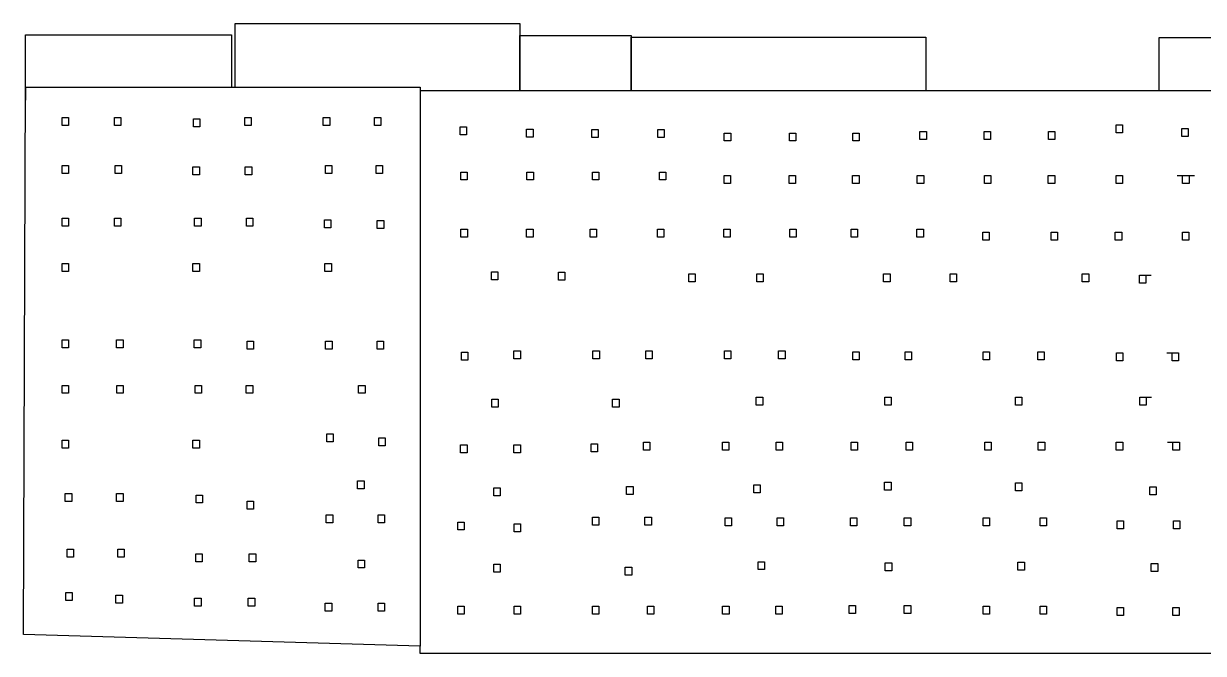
# Model space of a CAD drawing. Header units: inches. Extents: x 66 to 673, y 42 to 161.
# Drawn here: x 65.7 to 285.2, y 43.9 to 161.1 of the extents above; entities that cross this region are included whole.
import ezdxf

# ---------------------------------------------------------------- set-up
doc = ezdxf.new("R2010")
doc.units = ezdxf.units.IN
doc.header["$MEASUREMENT"] = 0

msp = doc.modelspace()

# ---------------------------------------------------------------- linework, layer by layer
for p, q in [((105.06, 149.28), (105.06, 161.11)), ((105.06, 161.11), (158.01, 161.11)), ((158.01, 161.11), (158.01, 148.65)), ((66.05, 149.28), (66.05, 159.01)), ((66.05, 159.01), (104.35, 159.01)), ((104.35, 159.01), (104.35, 149.28)), ((158.01, 148.65), (158.01, 158.91)), ((158.01, 158.91), (178.69, 158.91)), ((178.69, 158.91), (178.69, 148.65)), ((178.69, 148.65), (178.69, 158.57)), ((178.69, 158.57), (233.55, 158.57)), ((233.55, 158.57), (233.55, 148.65)), ((276.93, 148.65), (276.93, 158.55)), ((276.93, 158.55), (403.67, 158.55)), ((65.67, 47.37), (66.05, 149.28)), ((66.05, 149.28), (139.43, 149.28)), ((66.05, 149.28), (66.05, 146.88)), ((66.05, 149.28), (68.45, 149.28)), ((104.35, 149.28), (105.06, 149.28)), ((139.43, 149.28), (139.43, 45.22)), ((139.43, 148.65), (286.85, 148.65)), ((139.43, 148.65), (141.83, 148.65)), ((233.55, 148.65), (276.93, 148.65)), ((72.84, 143.64), (74.04, 143.64)), ((72.84, 142.16), (72.84, 143.64)), ((74.04, 143.64), (74.04, 143.36)), ((74.04, 143.36), (74.04, 143.36)), ((74.04, 143.36), (74.04, 142.16)), ((82.58, 143.64), (83.78, 143.64)), ((82.58, 142.16), (82.58, 143.64)), ((83.78, 143.64), (83.78, 143.36)), ((83.78, 143.36), (83.78, 143.36)), ((83.78, 143.36), (83.78, 142.16)), ((97.28, 143.36), (98.48, 143.36)), ((97.28, 141.88), (97.28, 143.36)), ((98.48, 143.36), (98.48, 143.08)), ((98.48, 143.08), (98.48, 143.08)), ((98.48, 143.08), (98.48, 141.88)), ((106.82, 143.64), (108.02, 143.64)), ((106.82, 142.16), (106.82, 143.64)), ((108.02, 143.64), (108.02, 143.36)), ((108.02, 143.36), (108.02, 143.36)), ((108.02, 143.36), (108.02, 142.16)), ((121.43, 143.64), (122.63, 143.64)), ((121.43, 142.16), (121.43, 143.64)), ((122.63, 143.64), (122.63, 143.36)), ((122.63, 143.36), (122.63, 143.36)), ((122.63, 143.36), (122.63, 142.16)), ((130.96, 143.64), (132.16, 143.64)), ((130.96, 142.16), (130.96, 143.64)), ((132.16, 143.64), (132.16, 143.36)), ((132.16, 143.36), (132.16, 143.36)), ((132.16, 143.36), (132.16, 142.16)), ((74.04, 142.16), (72.84, 142.16)), ((83.78, 142.16), (82.58, 142.16)), ((98.48, 141.88), (97.28, 141.88)), ((108.02, 142.16), (106.82, 142.16)), ((122.63, 142.16), (121.43, 142.16)), ((132.16, 142.16), (130.96, 142.16)), ((146.88, 141.88), (148.08, 141.88)), ((146.88, 140.4), (146.88, 141.88)), ((148.08, 141.88), (148.08, 141.6)), ((148.08, 141.6), (148.08, 141.6)), ((148.08, 141.6), (148.08, 140.4)), ((159.26, 141.48), (160.46, 141.48)), ((159.26, 140), (159.26, 141.48)), ((160.46, 141.48), (160.46, 141.2)), ((160.46, 141.2), (160.46, 141.2)), ((160.46, 141.2), (160.46, 140)), ((171.4, 141.37), (172.6, 141.37)), ((171.4, 139.89), (171.4, 141.37)), ((172.6, 141.37), (172.6, 141.09)), ((172.6, 141.09), (172.6, 141.09)), ((172.6, 141.09), (172.6, 139.89)), ((183.66, 141.37), (184.86, 141.37)), ((183.66, 139.89), (183.66, 141.37)), ((184.86, 141.37), (184.86, 141.09)), ((184.86, 141.09), (184.86, 141.09)), ((184.86, 141.09), (184.86, 139.89)), ((196.05, 140.74), (197.25, 140.74)), ((196.05, 139.26), (196.05, 140.74)), ((197.25, 140.74), (197.25, 140.46)), ((208.16, 140.74), (209.36, 140.74)), ((208.16, 139.26), (208.16, 140.74)), ((209.36, 140.74), (209.36, 140.46)), ((219.95, 140.74), (221.15, 140.74)), ((219.95, 139.26), (219.95, 140.74)), ((221.15, 140.74), (221.15, 140.46)), ((232.44, 141.04), (233.64, 141.04)), ((232.44, 139.56), (232.44, 141.04)), ((233.64, 141.04), (233.64, 140.76)), ((233.64, 140.76), (233.64, 140.76)), ((233.64, 140.76), (233.64, 139.56)), ((244.37, 141.04), (245.57, 141.04)), ((244.37, 139.56), (244.37, 141.04)), ((245.57, 141.04), (245.57, 140.76)), ((245.57, 140.76), (245.57, 140.76)), ((245.57, 140.76), (245.57, 139.56)), ((256.34, 141.04), (257.54, 141.04)), ((256.34, 139.56), (256.34, 141.04)), ((257.54, 141.04), (257.54, 140.76)), ((257.54, 140.76), (257.54, 140.76)), ((257.54, 140.76), (257.54, 139.56)), ((268.93, 142.24), (270.13, 142.24)), ((268.93, 140.76), (268.93, 142.24)), ((270.13, 140.76), (268.93, 140.76)), ((270.13, 142.24), (270.13, 141.96)), ((270.13, 141.96), (270.13, 141.96)), ((270.13, 141.96), (270.13, 140.76)), ((281.18, 141.57), (282.38, 141.57)), ((281.18, 140.09), (281.18, 141.57)), ((282.38, 141.57), (282.38, 141.29)), ((282.38, 141.29), (282.38, 141.29)), ((282.38, 141.29), (282.38, 140.09)), ((148.08, 140.4), (146.88, 140.4)), ((160.46, 140), (159.26, 140)), ((172.6, 139.89), (171.4, 139.89)), ((184.86, 139.89), (183.66, 139.89)), ((197.25, 139.26), (196.05, 139.26)), ((197.25, 140.46), (197.25, 140.46)), ((197.25, 140.46), (197.25, 139.26)), ((209.36, 139.26), (208.16, 139.26)), ((209.36, 140.46), (209.36, 140.46)), ((209.36, 140.46), (209.36, 139.26)), ((221.15, 139.26), (219.95, 139.26)), ((221.15, 140.46), (221.15, 140.46)), ((221.15, 140.46), (221.15, 139.26)), ((233.64, 139.56), (232.44, 139.56)), ((245.57, 139.56), (244.37, 139.56)), ((257.54, 139.56), (256.34, 139.56)), ((282.38, 140.09), (281.18, 140.09)), ((72.84, 134.7), (74.04, 134.7)), ((72.84, 133.22), (72.84, 134.7)), ((74.04, 134.7), (74.04, 134.42)), ((74.04, 134.42), (74.04, 134.42)), ((74.04, 134.42), (74.04, 133.22)), ((82.68, 134.7), (83.88, 134.7)), ((82.68, 133.22), (82.68, 134.7)), ((83.88, 134.7), (83.88, 134.42)), ((83.88, 134.42), (83.88, 134.42)), ((83.88, 134.42), (83.88, 133.22)), ((97.18, 134.42), (98.38, 134.42)), ((97.18, 132.94), (97.18, 134.42)), ((98.38, 134.42), (98.38, 134.14)), ((98.38, 134.14), (98.38, 134.14)), ((98.38, 134.14), (98.38, 132.94)), ((106.92, 134.42), (108.12, 134.42)), ((106.92, 132.94), (106.92, 134.42)), ((108.12, 134.42), (108.12, 134.14)), ((108.12, 134.14), (108.12, 134.14)), ((108.12, 134.14), (108.12, 132.94)), ((121.83, 134.7), (123.03, 134.7)), ((121.83, 133.22), (121.83, 134.7)), ((123.03, 134.7), (123.03, 134.42)), ((123.03, 134.42), (123.03, 134.42)), ((123.03, 134.42), (123.03, 133.22)), ((131.26, 134.7), (132.46, 134.7)), ((131.26, 133.22), (131.26, 134.7)), ((132.46, 134.7), (132.46, 134.42)), ((132.46, 134.42), (132.46, 134.42)), ((132.46, 134.42), (132.46, 133.22)), ((74.04, 133.22), (72.84, 133.22)), ((83.88, 133.22), (82.68, 133.22)), ((98.38, 132.94), (97.18, 132.94)), ((108.12, 132.94), (106.92, 132.94)), ((123.03, 133.22), (121.83, 133.22)), ((132.46, 133.22), (131.26, 133.22)), ((147.02, 133.48), (148.22, 133.48)), ((147.02, 132), (147.02, 133.48)), ((148.22, 132), (147.02, 132)), ((148.22, 133.48), (148.22, 133.2)), ((148.22, 133.2), (148.22, 133.2)), ((148.22, 133.2), (148.22, 132)), ((159.32, 133.48), (160.52, 133.48)), ((159.32, 132), (159.32, 133.48)), ((160.52, 132), (159.32, 132)), ((160.52, 133.48), (160.52, 133.2)), ((160.52, 133.2), (160.52, 133.2)), ((160.52, 133.2), (160.52, 132)), ((171.52, 133.48), (172.72, 133.48)), ((171.52, 132), (171.52, 133.48)), ((172.72, 132), (171.52, 132)), ((172.72, 133.48), (172.72, 133.2)), ((172.72, 133.2), (172.72, 133.2)), ((172.72, 133.2), (172.72, 132)), ((183.99, 133.48), (185.19, 133.48)), ((183.99, 132), (183.99, 133.48)), ((185.19, 132), (183.99, 132)), ((185.19, 133.48), (185.19, 133.2)), ((185.19, 133.2), (185.19, 133.2)), ((185.19, 133.2), (185.19, 132)), ((196, 132.84), (197.2, 132.84)), ((196, 131.36), (196, 132.84)), ((197.2, 132.84), (197.2, 132.56)), ((197.2, 132.56), (197.2, 132.56)), ((197.2, 132.56), (197.2, 131.36)), ((208.09, 132.84), (209.29, 132.84)), ((208.09, 131.36), (208.09, 132.84)), ((209.29, 132.84), (209.29, 132.56)), ((209.29, 132.56), (209.29, 132.56)), ((209.29, 132.56), (209.29, 131.36)), ((219.92, 132.84), (221.12, 132.84)), ((219.92, 131.36), (219.92, 132.84)), ((221.12, 132.84), (221.12, 132.56)), ((221.12, 132.56), (221.12, 132.56)), ((221.12, 132.56), (221.12, 131.36)), ((231.95, 132.84), (233.15, 132.84)), ((231.95, 131.36), (231.95, 132.84)), ((233.15, 132.84), (233.15, 132.56)), ((233.15, 132.56), (233.15, 132.56)), ((233.15, 132.56), (233.15, 131.36)), ((244.45, 132.84), (245.65, 132.84)), ((244.45, 131.36), (244.45, 132.84)), ((245.65, 132.84), (245.65, 132.56)), ((245.65, 132.56), (245.65, 132.56)), ((245.65, 132.56), (245.65, 131.36)), ((256.32, 132.84), (257.52, 132.84)), ((256.32, 131.36), (256.32, 132.84)), ((257.52, 132.84), (257.52, 132.56)), ((257.52, 132.56), (257.52, 132.56)), ((257.52, 132.56), (257.52, 131.36)), ((268.96, 132.84), (270.16, 132.84)), ((268.96, 131.36), (268.96, 132.84)), ((270.16, 132.84), (270.16, 132.56)), ((270.16, 132.56), (270.16, 132.56)), ((270.16, 132.56), (270.16, 131.36)), ((280.32, 132.84), (281.32, 132.84)), ((281.32, 132.84), (282.52, 132.84)), ((281.32, 131.36), (281.32, 132.84)), ((282.52, 132.84), (282.52, 132.56)), ((282.52, 132.84), (283.52, 132.84)), ((282.52, 132.56), (282.52, 132.56)), ((282.52, 132.56), (282.52, 131.36)), ((197.2, 131.36), (196, 131.36)), ((209.29, 131.36), (208.09, 131.36)), ((221.12, 131.36), (219.92, 131.36)), ((233.15, 131.36), (231.95, 131.36)), ((245.65, 131.36), (244.45, 131.36)), ((257.52, 131.36), (256.32, 131.36)), ((270.16, 131.36), (268.96, 131.36)), ((282.52, 131.36), (281.32, 131.36)), ((72.84, 124.87), (74.04, 124.87)), ((72.84, 123.39), (72.84, 124.87)), ((74.04, 123.39), (72.84, 123.39)), ((74.04, 124.87), (74.04, 124.59)), ((74.04, 124.59), (74.04, 124.59)), ((74.04, 124.59), (74.04, 123.39)), ((82.58, 124.87), (83.78, 124.87)), ((82.58, 123.39), (82.58, 124.87)), ((83.78, 123.39), (82.58, 123.39)), ((83.78, 124.87), (83.78, 124.59)), ((83.78, 124.59), (83.78, 124.59)), ((83.78, 124.59), (83.78, 123.39)), ((97.49, 124.87), (98.69, 124.87)), ((97.49, 123.39), (97.49, 124.87)), ((98.69, 123.39), (97.49, 123.39)), ((98.69, 124.87), (98.69, 124.59)), ((98.69, 124.59), (98.69, 124.59)), ((98.69, 124.59), (98.69, 123.39)), ((107.12, 124.87), (108.32, 124.87)), ((107.12, 123.39), (107.12, 124.87)), ((108.32, 123.39), (107.12, 123.39)), ((108.32, 124.87), (108.32, 124.59)), ((108.32, 124.59), (108.32, 124.59)), ((108.32, 124.59), (108.32, 123.39)), ((121.63, 124.59), (122.83, 124.59)), ((121.63, 123.11), (121.63, 124.59)), ((122.83, 123.11), (121.63, 123.11)), ((122.83, 124.59), (122.83, 124.31)), ((122.83, 124.31), (122.83, 124.31)), ((122.83, 124.31), (122.83, 123.11)), ((131.47, 124.47), (132.67, 124.47)), ((131.47, 122.99), (131.47, 124.47)), ((132.67, 122.99), (131.47, 122.99)), ((132.67, 124.47), (132.67, 124.19)), ((132.67, 124.19), (132.67, 124.19)), ((132.67, 124.19), (132.67, 122.99)), ((147.05, 122.85), (148.25, 122.85)), ((147.05, 121.37), (147.05, 122.85)), ((148.25, 121.37), (147.05, 121.37)), ((148.25, 122.85), (148.25, 122.57)), ((148.25, 122.57), (148.25, 122.57)), ((148.25, 122.57), (148.25, 121.37)), ((159.27, 122.85), (160.47, 122.85)), ((159.27, 121.37), (159.27, 122.85)), ((160.47, 121.37), (159.27, 121.37)), ((160.47, 122.85), (160.47, 122.57)), ((160.47, 122.57), (160.47, 122.57)), ((160.47, 122.57), (160.47, 121.37)), ((171.06, 122.85), (172.26, 122.85)), ((171.06, 121.37), (171.06, 122.85)), ((172.26, 121.37), (171.06, 121.37)), ((172.26, 122.85), (172.26, 122.57)), ((172.26, 122.57), (172.26, 122.57)), ((172.26, 122.57), (172.26, 121.37)), ((183.62, 122.85), (184.82, 122.85)), ((183.62, 121.37), (183.62, 122.85)), ((184.82, 121.37), (183.62, 121.37)), ((184.82, 122.85), (184.82, 122.57)), ((184.82, 122.57), (184.82, 122.57)), ((184.82, 122.57), (184.82, 121.37)), ((195.94, 122.85), (197.14, 122.85)), ((195.94, 121.37), (195.94, 122.85)), ((197.14, 121.37), (195.94, 121.37)), ((197.14, 122.85), (197.14, 122.57)), ((197.14, 122.57), (197.14, 122.57)), ((197.14, 122.57), (197.14, 121.37)), ((208.24, 122.85), (209.44, 122.85)), ((208.24, 121.37), (208.24, 122.85)), ((209.44, 121.37), (208.24, 121.37)), ((209.44, 122.85), (209.44, 122.57)), ((209.44, 122.57), (209.44, 122.57)), ((209.44, 122.57), (209.44, 121.37)), ((219.63, 122.85), (220.83, 122.85)), ((219.63, 121.37), (219.63, 122.85)), ((220.83, 121.37), (219.63, 121.37)), ((220.83, 122.85), (220.83, 122.57)), ((220.83, 122.57), (220.83, 122.57)), ((220.83, 122.57), (220.83, 121.37)), ((231.89, 122.85), (233.09, 122.85)), ((231.89, 121.37), (231.89, 122.85)), ((233.09, 121.37), (231.89, 121.37)), ((233.09, 122.85), (233.09, 122.57)), ((233.09, 122.57), (233.09, 122.57)), ((233.09, 122.57), (233.09, 121.37)), ((244.14, 122.27), (245.34, 122.27)), ((244.14, 120.79), (244.14, 122.27)), ((245.34, 120.79), (244.14, 120.79)), ((245.34, 122.27), (245.34, 121.99)), ((245.34, 121.99), (245.34, 121.99)), ((245.34, 121.99), (245.34, 120.79)), ((256.84, 122.27), (258.04, 122.27)), ((256.84, 120.79), (256.84, 122.27)), ((258.04, 120.79), (256.84, 120.79)), ((258.04, 122.27), (258.04, 121.99)), ((258.04, 121.99), (258.04, 121.99)), ((258.04, 121.99), (258.04, 120.79)), ((268.78, 122.27), (269.98, 122.27)), ((268.78, 120.79), (268.78, 122.27)), ((269.98, 120.79), (268.78, 120.79)), ((269.98, 122.27), (269.98, 121.99)), ((269.98, 121.99), (269.98, 121.99)), ((269.98, 121.99), (269.98, 120.79)), ((281.27, 122.27), (282.47, 122.27)), ((281.27, 120.79), (281.27, 122.27)), ((282.47, 120.79), (281.27, 120.79)), ((282.47, 122.27), (282.47, 121.99)), ((282.47, 121.99), (282.47, 121.99)), ((282.47, 121.99), (282.47, 120.79)), ((72.84, 116.46), (74.04, 116.46)), ((72.84, 114.98), (72.84, 116.46)), ((74.04, 116.46), (74.04, 116.18)), ((97.18, 116.46), (98.38, 116.46)), ((97.18, 114.98), (97.18, 116.46)), ((98.38, 116.46), (98.38, 116.18)), ((121.73, 116.46), (122.93, 116.46)), ((121.73, 114.98), (121.73, 116.46)), ((122.93, 116.46), (122.93, 116.18)), ((74.04, 114.98), (72.84, 114.98)), ((74.04, 116.18), (74.04, 116.18)), ((74.04, 116.18), (74.04, 114.98)), ((98.38, 114.98), (97.18, 114.98)), ((98.38, 116.18), (98.38, 116.18)), ((98.38, 116.18), (98.38, 114.98)), ((122.93, 114.98), (121.73, 114.98)), ((122.93, 116.18), (122.93, 116.18)), ((122.93, 116.18), (122.93, 114.98)), ((152.73, 114.89), (153.93, 114.89)), ((152.73, 113.41), (152.73, 114.89)), ((153.93, 114.89), (153.93, 114.61)), ((153.93, 114.61), (153.93, 114.61)), ((153.93, 114.61), (153.93, 113.41)), ((165.2, 114.83), (166.4, 114.83)), ((165.2, 113.35), (165.2, 114.83)), ((166.4, 114.83), (166.4, 114.55)), ((166.4, 114.55), (166.4, 114.55)), ((166.4, 114.55), (166.4, 113.35)), ((189.43, 114.5), (190.63, 114.5)), ((189.43, 113.02), (189.43, 114.5)), ((190.63, 114.5), (190.63, 114.22)), ((190.63, 114.22), (190.63, 114.22)), ((190.63, 114.22), (190.63, 113.02)), ((202.08, 114.5), (203.28, 114.5)), ((202.08, 113.02), (202.08, 114.5)), ((203.28, 114.5), (203.28, 114.22)), ((203.28, 114.22), (203.28, 114.22)), ((203.28, 114.22), (203.28, 113.02)), ((225.69, 114.5), (226.89, 114.5)), ((225.69, 113.02), (225.69, 114.5)), ((226.89, 114.5), (226.89, 114.22)), ((226.89, 114.22), (226.89, 114.22)), ((226.89, 114.22), (226.89, 113.02)), ((238.04, 114.5), (239.24, 114.5)), ((238.04, 113.02), (238.04, 114.5)), ((239.24, 114.5), (239.24, 114.22)), ((239.24, 114.22), (239.24, 114.22)), ((239.24, 114.22), (239.24, 113.02)), ((262.66, 114.5), (263.86, 114.5)), ((262.66, 113.02), (262.66, 114.5)), ((263.86, 114.5), (263.86, 114.22)), ((263.86, 114.22), (263.86, 114.22)), ((263.86, 114.22), (263.86, 113.02)), ((273.27, 114.29), (274.47, 114.29)), ((273.27, 112.81), (273.27, 114.29)), ((274.47, 114.29), (274.47, 114.01)), ((274.47, 114.29), (275.47, 114.29)), ((153.93, 113.41), (152.73, 113.41)), ((166.4, 113.35), (165.2, 113.35)), ((190.63, 113.02), (189.43, 113.02)), ((203.28, 113.02), (202.08, 113.02)), ((226.89, 113.02), (225.69, 113.02)), ((239.24, 113.02), (238.04, 113.02)), ((263.86, 113.02), (262.66, 113.02)), ((274.47, 112.81), (273.27, 112.81)), ((274.47, 114.01), (274.47, 114.01)), ((274.47, 114.01), (274.47, 112.81)), ((72.84, 102.26), (74.04, 102.26)), ((72.84, 100.78), (72.84, 102.26)), ((74.04, 102.26), (74.04, 101.98)), ((74.04, 101.98), (74.04, 101.98)), ((74.04, 101.98), (74.04, 100.78)), ((82.97, 102.26), (84.17, 102.26)), ((82.97, 100.78), (82.97, 102.26)), ((84.17, 102.26), (84.17, 101.98)), ((84.17, 101.98), (84.17, 101.98)), ((84.17, 101.98), (84.17, 100.78)), ((97.42, 102.26), (98.62, 102.26)), ((97.42, 100.78), (97.42, 102.26)), ((98.62, 102.26), (98.62, 101.98)), ((98.62, 101.98), (98.62, 101.98)), ((98.62, 101.98), (98.62, 100.78)), ((107.27, 102), (108.47, 102)), ((107.27, 100.52), (107.27, 102)), ((108.47, 102), (108.47, 101.72)), ((108.47, 101.72), (108.47, 101.72)), ((108.47, 101.72), (108.47, 100.52)), ((121.87, 102), (123.07, 102)), ((121.87, 100.52), (121.87, 102)), ((123.07, 102), (123.07, 101.72)), ((123.07, 101.72), (123.07, 101.72)), ((123.07, 101.72), (123.07, 100.52)), ((131.46, 102), (132.66, 102)), ((131.46, 100.52), (131.46, 102)), ((132.66, 102), (132.66, 101.72)), ((132.66, 101.72), (132.66, 101.72)), ((132.66, 101.72), (132.66, 100.52)), ((74.04, 100.78), (72.84, 100.78)), ((84.17, 100.78), (82.97, 100.78)), ((98.62, 100.78), (97.42, 100.78)), ((108.47, 100.52), (107.27, 100.52)), ((123.07, 100.52), (121.87, 100.52)), ((132.66, 100.52), (131.46, 100.52)), ((147.13, 99.94), (148.33, 99.94)), ((147.13, 98.46), (147.13, 99.94)), ((148.33, 99.94), (148.33, 99.66)), ((148.33, 99.66), (148.33, 99.66)), ((148.33, 99.66), (148.33, 98.46)), ((156.91, 100.17), (158.11, 100.17)), ((156.91, 98.69), (156.91, 100.17)), ((158.11, 100.17), (158.11, 99.89)), ((158.11, 99.89), (158.11, 99.89)), ((158.11, 99.89), (158.11, 98.69)), ((171.6, 100.17), (172.8, 100.17)), ((171.6, 98.69), (171.6, 100.17)), ((172.8, 100.17), (172.8, 99.89)), ((172.8, 99.89), (172.8, 99.89)), ((172.8, 99.89), (172.8, 98.69)), ((181.44, 100.17), (182.64, 100.17)), ((181.44, 98.69), (181.44, 100.17)), ((182.64, 100.17), (182.64, 99.89)), ((182.64, 99.89), (182.64, 99.89)), ((182.64, 99.89), (182.64, 98.69)), ((196.08, 100.17), (197.28, 100.17)), ((196.08, 98.69), (196.08, 100.17)), ((197.28, 100.17), (197.28, 99.89)), ((197.28, 99.89), (197.28, 99.89)), ((197.28, 99.89), (197.28, 98.69)), ((206.14, 100.17), (207.34, 100.17)), ((206.14, 98.69), (206.14, 100.17)), ((207.34, 100.17), (207.34, 99.89)), ((207.34, 99.89), (207.34, 99.89)), ((207.34, 99.89), (207.34, 98.69)), ((219.95, 100.02), (221.15, 100.02)), ((219.95, 98.54), (219.95, 100.02)), ((221.15, 100.02), (221.15, 99.74)), ((221.15, 99.74), (221.15, 99.74)), ((221.15, 99.74), (221.15, 98.54)), ((229.7, 100.02), (230.9, 100.02)), ((229.7, 98.54), (229.7, 100.02)), ((230.9, 100.02), (230.9, 99.74)), ((230.9, 99.74), (230.9, 99.74)), ((230.9, 99.74), (230.9, 98.54)), ((244.18, 100.02), (245.38, 100.02)), ((244.18, 98.54), (244.18, 100.02)), ((245.38, 100.02), (245.38, 99.74)), ((245.38, 99.74), (245.38, 99.74)), ((245.38, 99.74), (245.38, 98.54)), ((254.35, 100.02), (255.55, 100.02)), ((254.35, 98.54), (254.35, 100.02)), ((255.55, 100.02), (255.55, 99.74)), ((255.55, 99.74), (255.55, 99.74)), ((255.55, 99.74), (255.55, 98.54)), ((269.01, 99.84), (270.21, 99.84)), ((269.01, 98.36), (269.01, 99.84)), ((270.21, 99.84), (270.21, 99.56)), ((270.21, 99.56), (270.21, 99.56)), ((270.21, 99.56), (270.21, 98.36)), ((278.38, 99.84), (279.38, 99.84)), ((279.38, 99.84), (280.58, 99.84)), ((279.38, 98.36), (279.38, 99.84)), ((280.58, 99.84), (280.58, 99.56)), ((280.58, 99.56), (280.58, 99.56)), ((280.58, 99.56), (280.58, 98.36)), ((148.33, 98.46), (147.13, 98.46)), ((158.11, 98.69), (156.91, 98.69)), ((172.8, 98.69), (171.6, 98.69)), ((182.64, 98.69), (181.44, 98.69)), ((197.28, 98.69), (196.08, 98.69)), ((207.34, 98.69), (206.14, 98.69)), ((221.15, 98.54), (219.95, 98.54)), ((230.9, 98.54), (229.7, 98.54)), ((245.38, 98.54), (244.18, 98.54)), ((255.55, 98.54), (254.35, 98.54)), ((270.21, 98.36), (269.01, 98.36)), ((280.58, 98.36), (279.38, 98.36)), ((72.84, 93.77), (74.04, 93.77)), ((72.84, 92.29), (72.84, 93.77)), ((74.04, 92.29), (72.84, 92.29)), ((74.04, 93.77), (74.04, 93.49)), ((74.04, 93.49), (74.04, 93.49)), ((74.04, 93.49), (74.04, 92.29)), ((82.99, 93.77), (84.19, 93.77)), ((82.99, 92.29), (82.99, 93.77)), ((84.19, 92.29), (82.99, 92.29)), ((84.19, 93.77), (84.19, 93.49)), ((84.19, 93.49), (84.19, 93.49)), ((84.19, 93.49), (84.19, 92.29)), ((97.57, 93.77), (98.77, 93.77)), ((97.57, 92.29), (97.57, 93.77)), ((98.77, 92.29), (97.57, 92.29)), ((98.77, 93.77), (98.77, 93.49)), ((98.77, 93.49), (98.77, 93.49)), ((98.77, 93.49), (98.77, 92.29)), ((107.1, 93.77), (108.3, 93.77)), ((107.1, 92.29), (107.1, 93.77)), ((108.3, 92.29), (107.1, 92.29)), ((108.3, 93.77), (108.3, 93.49)), ((108.3, 93.49), (108.3, 93.49)), ((108.3, 93.49), (108.3, 92.29)), ((128.01, 93.77), (129.21, 93.77)), ((128.01, 92.29), (128.01, 93.77)), ((129.21, 92.29), (128.01, 92.29)), ((129.21, 93.77), (129.21, 93.49)), ((129.21, 93.49), (129.21, 93.49)), ((129.21, 93.49), (129.21, 92.29)), ((152.8, 91.18), (154, 91.18)), ((152.8, 89.7), (152.8, 91.18)), ((154, 91.18), (154, 90.9)), ((154, 90.9), (154, 90.9)), ((154, 90.9), (154, 89.7)), ((175.27, 91.18), (176.47, 91.18)), ((175.27, 89.7), (175.27, 91.18)), ((176.47, 91.18), (176.47, 90.9)), ((176.47, 90.9), (176.47, 90.9)), ((176.47, 90.9), (176.47, 89.7)), ((202, 91.54), (203.2, 91.54)), ((202, 90.06), (202, 91.54)), ((203.2, 90.06), (202, 90.06)), ((203.2, 91.54), (203.2, 91.26)), ((203.2, 91.26), (203.2, 91.26)), ((203.2, 91.26), (203.2, 90.06)), ((225.91, 91.54), (227.11, 91.54)), ((225.91, 90.06), (225.91, 91.54)), ((227.11, 90.06), (225.91, 90.06)), ((227.11, 91.54), (227.11, 91.26)), ((227.11, 91.26), (227.11, 91.26)), ((227.11, 91.26), (227.11, 90.06)), ((250.23, 91.54), (251.43, 91.54)), ((250.23, 90.06), (250.23, 91.54)), ((251.43, 90.06), (250.23, 90.06)), ((251.43, 91.54), (251.43, 91.26)), ((251.43, 91.26), (251.43, 91.26)), ((251.43, 91.26), (251.43, 90.06)), ((273.33, 91.54), (274.53, 91.54)), ((273.33, 90.06), (273.33, 91.54)), ((274.53, 90.06), (273.33, 90.06)), ((274.53, 91.54), (274.53, 91.26)), ((274.53, 91.54), (275.53, 91.54)), ((274.53, 91.26), (274.53, 90.06)), ((154, 89.7), (152.8, 89.7)), ((176.47, 89.7), (175.27, 89.7)), ((72.84, 83.58), (74.04, 83.58)), ((72.84, 82.1), (72.84, 83.58)), ((72.84, 83.58), (74.04, 83.58)), ((72.84, 82.1), (72.84, 83.58)), ((74.04, 83.58), (74.04, 83.3)), ((74.04, 83.58), (74.04, 83.3)), ((97.18, 83.58), (98.38, 83.58)), ((97.18, 82.1), (97.18, 83.58)), ((98.38, 83.58), (98.38, 83.3)), ((122.06, 84.73), (123.26, 84.73)), ((122.06, 83.25), (122.06, 84.73)), ((123.26, 84.73), (123.26, 84.45)), ((123.26, 84.45), (123.26, 84.45)), ((123.26, 84.45), (123.26, 83.25)), ((131.76, 83.99), (132.96, 83.99)), ((131.76, 82.51), (131.76, 83.99)), ((132.96, 83.99), (132.96, 83.71)), ((132.96, 83.71), (132.96, 83.71)), ((132.96, 83.71), (132.96, 82.51)), ((74.04, 82.1), (72.84, 82.1)), ((74.04, 82.1), (72.84, 82.1)), ((74.04, 83.3), (74.04, 83.3)), ((74.04, 83.3), (74.04, 82.1)), ((74.04, 83.3), (74.04, 83.3)), ((74.04, 83.3), (74.04, 82.1)), ((98.38, 82.1), (97.18, 82.1)), ((98.38, 83.3), (98.38, 83.3)), ((98.38, 83.3), (98.38, 82.1)), ((123.26, 83.25), (122.06, 83.25)), ((132.96, 82.51), (131.76, 82.51)), ((146.99, 82.7), (148.19, 82.7)), ((146.99, 81.22), (146.99, 82.7)), ((148.19, 82.7), (148.19, 82.42)), ((148.19, 82.42), (148.19, 82.42)), ((148.19, 82.42), (148.19, 81.22)), ((156.9, 82.7), (158.1, 82.7)), ((156.9, 81.22), (156.9, 82.7)), ((158.1, 82.7), (158.1, 82.42)), ((158.1, 82.42), (158.1, 82.42)), ((158.1, 82.42), (158.1, 81.22)), ((171.28, 82.87), (172.48, 82.87)), ((171.28, 81.39), (171.28, 82.87)), ((172.48, 81.39), (171.28, 81.39)), ((172.48, 82.87), (172.48, 82.59)), ((172.48, 82.59), (172.48, 82.59)), ((172.48, 82.59), (172.48, 81.39)), ((180.98, 83.18), (182.18, 83.18)), ((180.98, 81.7), (180.98, 83.18)), ((182.18, 81.7), (180.98, 81.7)), ((182.18, 83.18), (182.18, 82.9)), ((182.18, 82.9), (182.18, 82.9)), ((182.18, 82.9), (182.18, 81.7)), ((195.71, 83.18), (196.91, 83.18)), ((195.71, 81.7), (195.71, 83.18)), ((196.91, 81.7), (195.71, 81.7)), ((196.91, 83.18), (196.91, 82.9)), ((196.91, 82.9), (196.91, 82.9)), ((196.91, 82.9), (196.91, 81.7)), ((205.7, 83.18), (206.9, 83.18)), ((205.7, 81.7), (205.7, 83.18)), ((206.9, 81.7), (205.7, 81.7)), ((206.9, 83.18), (206.9, 82.9)), ((206.9, 82.9), (206.9, 82.9)), ((206.9, 82.9), (206.9, 81.7)), ((219.65, 83.18), (220.85, 83.18)), ((219.65, 81.7), (219.65, 83.18)), ((220.85, 81.7), (219.65, 81.7)), ((220.85, 83.18), (220.85, 82.9)), ((220.85, 82.9), (220.85, 82.9)), ((220.85, 82.9), (220.85, 81.7)), ((229.86, 83.18), (231.06, 83.18)), ((229.86, 81.7), (229.86, 83.18)), ((231.06, 81.7), (229.86, 81.7)), ((231.06, 83.18), (231.06, 82.9)), ((231.06, 82.9), (231.06, 82.9)), ((231.06, 82.9), (231.06, 81.7)), ((244.52, 83.18), (245.72, 83.18)), ((244.52, 81.7), (244.52, 83.18)), ((245.72, 81.7), (244.52, 81.7)), ((245.72, 83.18), (245.72, 82.9)), ((245.72, 82.9), (245.72, 82.9)), ((245.72, 82.9), (245.72, 81.7)), ((254.46, 83.18), (255.66, 83.18)), ((254.46, 81.7), (254.46, 83.18)), ((255.66, 81.7), (254.46, 81.7)), ((255.66, 83.18), (255.66, 82.9)), ((255.66, 82.9), (255.66, 82.9)), ((255.66, 82.9), (255.66, 81.7)), ((268.97, 83.18), (270.17, 83.18)), ((268.97, 81.7), (268.97, 83.18)), ((270.17, 81.7), (268.97, 81.7)), ((270.17, 83.18), (270.17, 82.9)), ((270.17, 82.9), (270.17, 82.9)), ((270.17, 82.9), (270.17, 81.7)), ((278.53, 83.18), (279.53, 83.18)), ((279.53, 83.18), (280.73, 83.18)), ((279.53, 81.7), (279.53, 83.18)), ((280.73, 81.7), (279.53, 81.7)), ((280.73, 83.18), (280.73, 82.9)), ((280.73, 82.9), (280.73, 82.9)), ((280.73, 82.9), (280.73, 81.7)), ((148.19, 81.22), (146.99, 81.22)), ((158.1, 81.22), (156.9, 81.22)), ((127.81, 76.01), (129.01, 76.01)), ((127.81, 74.53), (127.81, 76.01)), ((129.01, 76.01), (129.01, 75.73)), ((129.01, 75.73), (129.01, 75.73)), ((129.01, 75.73), (129.01, 74.53)), ((153.17, 74.7), (154.37, 74.7)), ((153.17, 73.22), (153.17, 74.7)), ((154.37, 74.7), (154.37, 74.42)), ((177.86, 74.93), (179.06, 74.93)), ((177.86, 73.45), (177.86, 74.93)), ((179.06, 74.93), (179.06, 74.65)), ((179.06, 74.65), (179.06, 74.65)), ((179.06, 74.65), (179.06, 73.45)), ((201.53, 75.27), (202.73, 75.27)), ((201.53, 73.79), (201.53, 75.27)), ((202.73, 75.27), (202.73, 74.99)), ((202.73, 74.99), (202.73, 74.99)), ((202.73, 74.99), (202.73, 73.79)), ((225.88, 75.72), (227.08, 75.72)), ((225.88, 74.24), (225.88, 75.72)), ((227.08, 75.72), (227.08, 75.44)), ((227.08, 75.44), (227.08, 75.44)), ((227.08, 75.44), (227.08, 74.24)), ((250.23, 75.61), (251.43, 75.61)), ((250.23, 74.13), (250.23, 75.61)), ((251.43, 75.61), (251.43, 75.33)), ((251.43, 75.33), (251.43, 75.33)), ((251.43, 75.33), (251.43, 74.13)), ((275.2, 74.89), (276.4, 74.89)), ((275.2, 73.41), (275.2, 74.89)), ((276.4, 74.89), (276.4, 74.61)), ((73.43, 73.63), (74.63, 73.63)), ((73.43, 72.15), (73.43, 73.63)), ((74.63, 73.63), (74.63, 73.35)), ((74.63, 73.35), (74.63, 73.35)), ((74.63, 73.35), (74.63, 72.15)), ((82.98, 73.63), (84.18, 73.63)), ((82.98, 72.15), (82.98, 73.63)), ((84.18, 73.63), (84.18, 73.35)), ((84.18, 73.35), (84.18, 73.35)), ((84.18, 73.35), (84.18, 72.15)), ((97.76, 73.35), (98.96, 73.35)), ((97.76, 71.87), (97.76, 73.35)), ((98.96, 73.35), (98.96, 73.07)), ((98.96, 73.07), (98.96, 73.07)), ((98.96, 73.07), (98.96, 71.87)), ((129.01, 74.53), (127.81, 74.53)), ((154.37, 73.22), (153.17, 73.22)), ((154.37, 74.42), (154.37, 74.42)), ((154.37, 74.42), (154.37, 73.22)), ((179.06, 73.45), (177.86, 73.45)), ((202.73, 73.79), (201.53, 73.79)), ((227.08, 74.24), (225.88, 74.24)), ((251.43, 74.13), (250.23, 74.13)), ((276.4, 73.41), (275.2, 73.41)), ((276.4, 74.61), (276.4, 74.61)), ((276.4, 74.61), (276.4, 73.41)), ((74.63, 72.15), (73.43, 72.15)), ((84.18, 72.15), (82.98, 72.15)), ((98.96, 71.87), (97.76, 71.87)), ((107.27, 72.22), (108.47, 72.22)), ((107.27, 70.74), (107.27, 72.22)), ((108.47, 70.74), (107.27, 70.74)), ((108.47, 72.22), (108.47, 71.94)), ((108.47, 71.94), (108.47, 71.94)), ((108.47, 71.94), (108.47, 70.74)), ((121.98, 69.67), (123.18, 69.67)), ((121.98, 68.19), (121.98, 69.67)), ((123.18, 68.19), (121.98, 68.19)), ((123.18, 69.67), (123.18, 69.39)), ((123.18, 69.39), (123.18, 69.39)), ((123.18, 69.39), (123.18, 68.19)), ((131.65, 69.67), (132.85, 69.67)), ((131.65, 68.19), (131.65, 69.67)), ((132.85, 68.19), (131.65, 68.19)), ((132.85, 69.67), (132.85, 69.39)), ((132.85, 69.39), (132.85, 69.39)), ((132.85, 69.39), (132.85, 68.19)), ((146.45, 68.33), (147.65, 68.33)), ((146.45, 66.85), (146.45, 68.33)), ((147.65, 68.33), (147.65, 68.05)), ((147.65, 68.05), (147.65, 68.05)), ((147.65, 68.05), (147.65, 66.85)), ((171.49, 69.24), (172.69, 69.24)), ((171.49, 67.76), (171.49, 69.24)), ((172.69, 69.24), (172.69, 68.96)), ((172.69, 68.96), (172.69, 68.96)), ((172.69, 68.96), (172.69, 67.76)), ((181.27, 69.24), (182.47, 69.24)), ((181.27, 67.76), (181.27, 69.24)), ((182.47, 69.24), (182.47, 68.96)), ((182.47, 68.96), (182.47, 68.96)), ((182.47, 68.96), (182.47, 67.76)), ((196.18, 69.13), (197.38, 69.13)), ((196.18, 67.65), (196.18, 69.13)), ((197.38, 69.13), (197.38, 68.85)), ((197.38, 68.85), (197.38, 68.85)), ((197.38, 68.85), (197.38, 67.65)), ((205.85, 69.13), (207.05, 69.13)), ((205.85, 67.65), (205.85, 69.13)), ((207.05, 69.13), (207.05, 68.85)), ((207.05, 68.85), (207.05, 68.85)), ((207.05, 68.85), (207.05, 67.65)), ((219.51, 69.13), (220.71, 69.13)), ((219.51, 67.65), (219.51, 69.13)), ((220.71, 69.13), (220.71, 68.85)), ((220.71, 68.85), (220.71, 68.85)), ((220.71, 68.85), (220.71, 67.65)), ((229.52, 69.13), (230.72, 69.13)), ((229.52, 67.65), (229.52, 69.13)), ((230.72, 69.13), (230.72, 68.85)), ((230.72, 68.85), (230.72, 68.85)), ((230.72, 68.85), (230.72, 67.65)), ((244.2, 69.13), (245.4, 69.13)), ((244.2, 67.65), (244.2, 69.13)), ((245.4, 69.13), (245.4, 68.85)), ((245.4, 68.85), (245.4, 68.85)), ((245.4, 68.85), (245.4, 67.65)), ((254.79, 69.13), (255.99, 69.13)), ((254.79, 67.65), (254.79, 69.13)), ((255.99, 69.13), (255.99, 68.85)), ((255.99, 68.85), (255.99, 68.85)), ((255.99, 68.85), (255.99, 67.65)), ((269.15, 68.56), (270.35, 68.56)), ((269.15, 67.08), (269.15, 68.56)), ((270.35, 68.56), (270.35, 68.28)), ((270.35, 68.28), (270.35, 68.28)), ((270.35, 68.28), (270.35, 67.08)), ((279.61, 68.56), (280.81, 68.56)), ((279.61, 67.08), (279.61, 68.56)), ((280.81, 68.56), (280.81, 68.28)), ((280.81, 68.28), (280.81, 68.28)), ((280.81, 68.28), (280.81, 67.08)), ((147.65, 66.85), (146.45, 66.85)), ((156.92, 67.99), (158.12, 67.99)), ((156.92, 66.51), (156.92, 67.99)), ((158.12, 66.51), (156.92, 66.51)), ((158.12, 67.99), (158.12, 67.71)), ((158.12, 67.71), (158.12, 67.71)), ((158.12, 67.71), (158.12, 66.51)), ((172.69, 67.76), (171.49, 67.76)), ((182.47, 67.76), (181.27, 67.76)), ((197.38, 67.65), (196.18, 67.65)), ((207.05, 67.65), (205.85, 67.65)), ((220.71, 67.65), (219.51, 67.65)), ((230.72, 67.65), (229.52, 67.65)), ((245.4, 67.65), (244.2, 67.65)), ((255.99, 67.65), (254.79, 67.65)), ((270.35, 67.08), (269.15, 67.08)), ((280.81, 67.08), (279.61, 67.08)), ((73.76, 63.28), (74.96, 63.28)), ((73.76, 61.8), (73.76, 63.28)), ((74.96, 61.8), (73.76, 61.8)), ((74.96, 63.28), (74.96, 63)), ((74.96, 63), (74.96, 63)), ((74.96, 63), (74.96, 61.8)), ((83.19, 63.28), (84.39, 63.28)), ((83.19, 61.8), (83.19, 63.28)), ((84.39, 61.8), (83.19, 61.8)), ((84.39, 63.28), (84.39, 63)), ((84.39, 63), (84.39, 63)), ((84.39, 63), (84.39, 61.8)), ((97.72, 62.41), (98.92, 62.41)), ((97.72, 60.93), (97.72, 62.41)), ((98.92, 62.41), (98.92, 62.13)), ((98.92, 62.13), (98.92, 62.13)), ((98.92, 62.13), (98.92, 60.93)), ((107.65, 62.41), (108.85, 62.41)), ((107.65, 60.93), (107.65, 62.41)), ((108.85, 62.41), (108.85, 62.13)), ((108.85, 62.13), (108.85, 62.13)), ((108.85, 62.13), (108.85, 60.93)), ((98.92, 60.93), (97.72, 60.93)), ((108.85, 60.93), (107.65, 60.93)), ((127.92, 61.25), (129.12, 61.25)), ((127.92, 59.77), (127.92, 61.25)), ((129.12, 59.77), (127.92, 59.77)), ((129.12, 61.25), (129.12, 60.97)), ((129.12, 60.97), (129.12, 60.97)), ((129.12, 60.97), (129.12, 59.77)), ((153.17, 60.47), (154.37, 60.47)), ((153.17, 58.99), (153.17, 60.47)), ((154.37, 60.47), (154.37, 60.19)), ((154.37, 60.19), (154.37, 60.19)), ((154.37, 60.19), (154.37, 58.99)), ((177.63, 59.92), (178.83, 59.92)), ((177.63, 58.44), (177.63, 59.92)), ((178.83, 59.92), (178.83, 59.64)), ((178.83, 59.64), (178.83, 59.64)), ((178.83, 59.64), (178.83, 58.44)), ((202.33, 60.94), (203.53, 60.94)), ((202.33, 59.46), (202.33, 60.94)), ((203.53, 59.46), (202.33, 59.46)), ((203.53, 60.94), (203.53, 60.66)), ((203.53, 60.66), (203.53, 60.66)), ((203.53, 60.66), (203.53, 59.46)), ((225.99, 60.72), (227.19, 60.72)), ((225.99, 59.23), (225.99, 60.72)), ((227.19, 60.72), (227.19, 60.43)), ((227.19, 60.43), (227.19, 60.43)), ((227.19, 60.43), (227.19, 59.23)), ((250.69, 60.83), (251.89, 60.83)), ((250.69, 59.35), (250.69, 60.83)), ((251.89, 59.35), (250.69, 59.35)), ((251.89, 60.83), (251.89, 60.55)), ((251.89, 60.55), (251.89, 60.55)), ((251.89, 60.55), (251.89, 59.35)), ((275.48, 60.6), (276.68, 60.6)), ((275.48, 59.12), (275.48, 60.6)), ((276.68, 60.6), (276.68, 60.32)), ((276.68, 60.32), (276.68, 60.32)), ((276.68, 60.32), (276.68, 59.12)), ((154.37, 58.99), (153.17, 58.99)), ((178.83, 58.44), (177.63, 58.44)), ((227.19, 59.23), (225.99, 59.23)), ((276.68, 59.12), (275.48, 59.12)), ((73.51, 55.23), (74.71, 55.23)), ((73.51, 53.75), (73.51, 55.23)), ((74.71, 55.23), (74.71, 54.95)), ((74.71, 54.95), (74.71, 54.95)), ((74.71, 54.95), (74.71, 53.75)), ((74.71, 53.75), (73.51, 53.75)), ((82.86, 54.69), (84.06, 54.69)), ((82.86, 53.21), (82.86, 54.69)), ((84.06, 53.21), (82.86, 53.21)), ((84.06, 54.69), (84.06, 54.41)), ((84.06, 54.41), (84.06, 54.41)), ((84.06, 54.41), (84.06, 53.21)), ((97.48, 54.14), (98.68, 54.14)), ((97.48, 52.66), (97.48, 54.14)), ((98.68, 54.14), (98.68, 53.86)), ((98.68, 53.86), (98.68, 53.86)), ((98.68, 53.86), (98.68, 52.66)), ((107.47, 54.14), (108.67, 54.14)), ((107.47, 52.66), (107.47, 54.14)), ((108.67, 54.14), (108.67, 53.86)), ((108.67, 53.86), (108.67, 53.86)), ((108.67, 53.86), (108.67, 52.66)), ((121.8, 53.22), (123, 53.22)), ((121.8, 51.74), (121.8, 53.22)), ((123, 53.22), (123, 52.94)), ((123, 52.94), (123, 52.94)), ((123, 52.94), (123, 51.74)), ((131.63, 53.22), (132.83, 53.22)), ((131.63, 51.74), (131.63, 53.22)), ((132.83, 53.22), (132.83, 52.94)), ((132.83, 52.94), (132.83, 52.94)), ((132.83, 52.94), (132.83, 51.74)), ((219.28, 52.76), (220.48, 52.76)), ((219.28, 51.28), (219.28, 52.76)), ((220.48, 52.76), (220.48, 52.48)), ((229.52, 52.76), (230.72, 52.76)), ((229.52, 51.28), (229.52, 52.76)), ((230.72, 52.76), (230.72, 52.48)), ((98.68, 52.66), (97.48, 52.66)), ((108.67, 52.66), (107.47, 52.66)), ((123, 51.74), (121.8, 51.74)), ((132.83, 51.74), (131.63, 51.74)), ((146.45, 52.64), (147.65, 52.64)), ((146.45, 51.16), (146.45, 52.64)), ((147.65, 51.16), (146.45, 51.16)), ((147.65, 52.64), (147.65, 52.36)), ((147.65, 52.36), (147.65, 52.36)), ((147.65, 52.36), (147.65, 51.16)), ((156.92, 52.64), (158.12, 52.64)), ((156.92, 51.16), (156.92, 52.64)), ((158.12, 51.16), (156.92, 51.16)), ((158.12, 52.64), (158.12, 52.36)), ((158.12, 52.36), (158.12, 52.36)), ((158.12, 52.36), (158.12, 51.16)), ((171.49, 52.64), (172.69, 52.64)), ((171.49, 51.16), (171.49, 52.64)), ((172.69, 51.16), (171.49, 51.16)), ((172.69, 52.64), (172.69, 52.36)), ((172.69, 52.36), (172.69, 52.36)), ((172.69, 52.36), (172.69, 51.16)), ((181.73, 52.64), (182.93, 52.64)), ((181.73, 51.16), (181.73, 52.64)), ((182.93, 51.16), (181.73, 51.16)), ((182.93, 52.64), (182.93, 52.36)), ((182.93, 52.36), (182.93, 52.36)), ((182.93, 52.36), (182.93, 51.16)), ((195.73, 52.64), (196.93, 52.64)), ((195.73, 51.16), (195.73, 52.64)), ((196.93, 51.16), (195.73, 51.16)), ((196.93, 52.64), (196.93, 52.36)), ((196.93, 52.36), (196.93, 52.36)), ((196.93, 52.36), (196.93, 51.16)), ((205.63, 52.64), (206.83, 52.64)), ((205.63, 51.16), (205.63, 52.64)), ((206.83, 51.16), (205.63, 51.16)), ((206.83, 52.64), (206.83, 52.36)), ((206.83, 52.36), (206.83, 52.36)), ((206.83, 52.36), (206.83, 51.16)), ((220.48, 51.28), (219.28, 51.28)), ((220.48, 52.48), (220.48, 52.48)), ((220.48, 52.48), (220.48, 51.28)), ((230.72, 51.28), (229.52, 51.28)), ((230.72, 52.48), (230.72, 52.48)), ((230.72, 52.48), (230.72, 51.28)), ((244.2, 52.64), (245.4, 52.64)), ((244.2, 51.16), (244.2, 52.64)), ((245.4, 51.16), (244.2, 51.16)), ((245.4, 52.64), (245.4, 52.36)), ((245.4, 52.36), (245.4, 52.36)), ((245.4, 52.36), (245.4, 51.16)), ((254.79, 52.64), (255.99, 52.64)), ((254.79, 51.16), (254.79, 52.64)), ((255.99, 51.16), (254.79, 51.16)), ((255.99, 52.64), (255.99, 52.36)), ((255.99, 52.36), (255.99, 52.36)), ((255.99, 52.36), (255.99, 51.16)), ((269.15, 52.43), (270.35, 52.43)), ((269.15, 50.95), (269.15, 52.43)), ((270.35, 50.95), (269.15, 50.95)), ((270.35, 52.43), (270.35, 52.15)), ((270.35, 52.15), (270.35, 52.15)), ((270.35, 52.15), (270.35, 50.95)), ((279.47, 52.43), (280.67, 52.43)), ((279.47, 50.95), (279.47, 52.43)), ((280.67, 50.95), (279.47, 50.95)), ((280.67, 52.43), (280.67, 52.15)), ((280.67, 52.15), (280.67, 52.15)), ((280.67, 52.15), (280.67, 50.95)), ((139.43, 45.22), (65.67, 47.37)), ((139.43, 43.87), (139.43, 45.22)), ((286.85, 43.87), (139.43, 43.87))]:
    msp.add_line(p, q)

doc.saveas('drawing.dxf')
